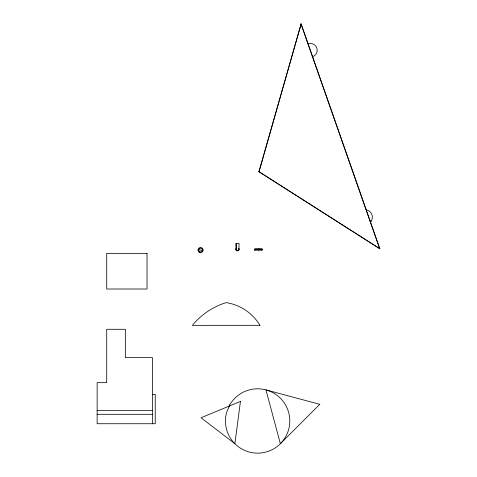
<?xml version="1.0" encoding="UTF-8"?>
<svg xmlns="http://www.w3.org/2000/svg" width="477" height="477" viewBox="0 0 477 477"><rect width="100%" height="100%" fill="white"/><g stroke="black" fill="none" stroke-linecap="round" stroke-linejoin="round"><path stroke-width="0.72" d="M235.9 249.298L236.353 248.201A1.556 1.556 0 0 0 236.264 250.294A1.556 1.556 0 0 0 238.345 250.568A1.556 1.556 0 0 0 238.798 248.523L238.953 249.698L238.232 250.646L237.051 250.801L236.109 250.073L235.9 243.383L239.007 243.383L239.007 249.298M258.91 171.666L301.13 23.904L379.859 248.767L258.91 171.666L379.859 248.767M259.089 171.72L263.972 154.548M264.175 153.832L301.13 23.904M229.759 404.884L226.545 412.647A32.174 32.174 0 0 0 263.9 452.53A32.174 32.174 0 0 0 283.153 401.39A32.174 32.174 0 0 0 228.769 406.732M236.324 249.262L236.282 243.383M152.264 394.396L155.24 394.396L155.24 423.731L97.141 423.731L97.141 382.661L106.711 382.661L106.711 329.291L125.338 329.291L125.338 357.625L152.401 357.625L152.401 423.731M97.141 410.661L152.401 410.661M97.141 414.292L152.401 414.292M254.563 249.513L254.903 249.519M198.092 249.382L203.011 250.699M369.729 220.839L371.154 221.245M300.951 23.85L379.68 248.714M262.129 250.097L262.129 248.94L254.903 248.94L254.903 250.097M262.028 249.954L262.028 249.083L254.563 249.083L254.563 249.954M258.659 248.94L258.659 250.097M238.363 249.823A1.049 1.049 0 0 1 238.196 250.037M237.981 250.204A1.049 1.049 0 0 1 237.725 250.312M308.613 43.723A6.809 6.809 0 0 1 316.955 48.541A6.809 6.809 0 0 1 312.137 56.882M366.115 209.85A7.417 7.34 -74.1 0 1 370.355 222.264M240.438 401.437L234.875 443.723L201.032 417.757L240.438 401.437M319.787 404.317L280.375 443.723L265.951 389.894L319.787 404.317M262.028 249.924L254.563 249.924L262.028 249.924M147.041 253.353L106.705 253.353L106.705 289.002L147.041 289.002L147.041 253.353M259.941 325.314L192.374 325.35A70.572 70.572 0 0 1 226.187 302.621A47.861 47.861 0 0 1 259.941 325.314M199.279 252.25A2.546 2.546 0 0 0 203.101 250.037A2.546 2.546 0 0 0 199.279 247.831A2.546 2.546 0 0 0 199.279 252.25M199.237 251.355A1.854 1.854 0 0 0 202.349 250.52A1.854 1.854 0 0 0 200.072 248.249A1.854 1.854 0 0 0 199.237 251.355"/></g></svg>
